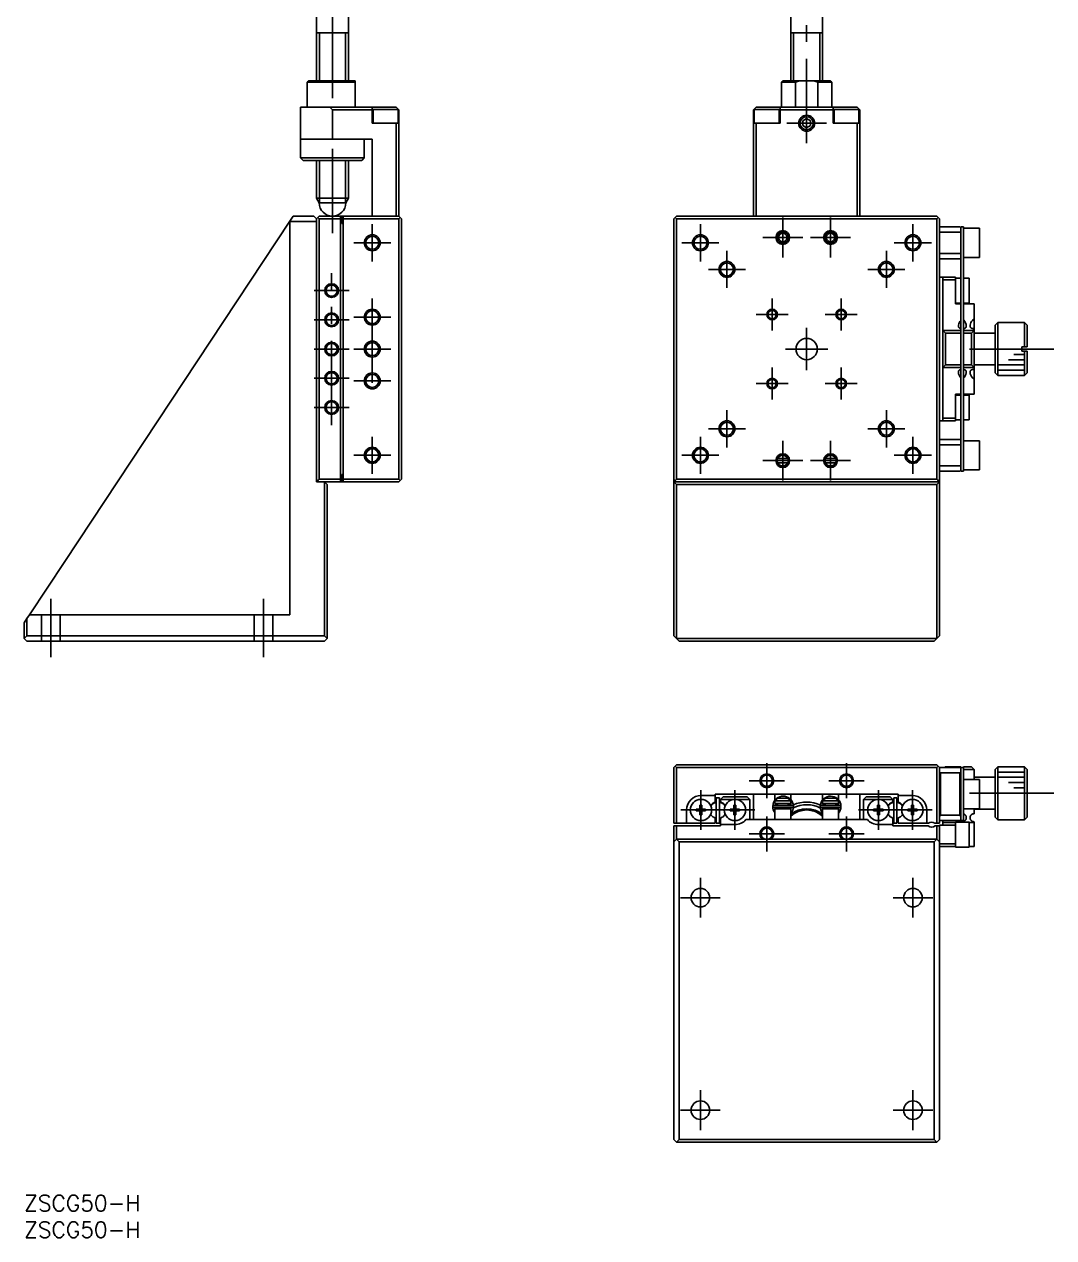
# Model space of a CAD drawing. Extents: x 0 to 429, y -8 to 337.
# Drawn here: x 0 to 193.8, y -8 to 220.4 of the extents above; entities that cross this region are included whole.
import ezdxf

# ---------------------------------------------------------------- set-up
doc = ezdxf.new("R2010")
doc.units = 0
doc.header["$LTSCALE"] = 0.5
doc.linetypes.add('CENTER', pattern=[50.8, 31.75, -6.35, 6.35, -6.35])
doc.linetypes.add('DASHED', pattern=[19.05, 12.7, -6.35])
for name, color, linetype in [('MSM_CENTER', 1, 'CENTER'), ('MSM_CONTINUOUS', 7, 'CONTINUOUS'), ('MSM_DASHED', 4, 'DASHED'), ('MSM_NARROW', 5, 'CONTINUOUS'), ('MSM_PART_NUMBER', 7, 'CONTINUOUS')]:
    doc.layers.add(name, color=color, linetype=linetype)
doc.styles.get("Standard").update_dxf_attribs({"font": 'txt.shx', "height": 3, "bigfont": 'bigfont.shx'})

# ---------------------------------------------------------------- blocks, each defined once
blk = doc.blocks.new('*U2')
at = {"layer": 'MSM_PART_NUMBER'}
blk.add_text('ZSCG50-H', height=3, dxfattribs=at).set_placement((0, -3))
blk = doc.blocks.new('*U3')
at = {"layer": 'MSM_PART_NUMBER'}
blk.add_text('ZSCG50-H', height=3, dxfattribs=at).set_placement((0, -8))

msp = doc.modelspace()

# ---------------------------------------------------------------- linework, layer by layer
at = {"layer": 'MSM_CENTER'}
for p, q in [((58, 247.75), (58, 179.25)), ((147.25, 198), (147.25, 247.75)), ((143.5, 201.75), (151, 201.75)), ((65.5, 182.75), (65.5, 175.75)), ((127.25, 182.75), (127.25, 175.75)), ((142.75, 176.5), (142.75, 184)), ((151.75, 176.5), (151.75, 184)), ((167.25, 182.75), (167.25, 175.75)), ((62, 179.25), (69, 179.25)), ((123.75, 179.25), (130.75, 179.25)), ((139, 180.25), (146.5, 180.25)), ((148, 180.25), (155.5, 180.25)), ((163.75, 179.25), (170.75, 179.25)), ((132.25, 177.75), (132.25, 170.75)), ((162.25, 177.75), (162.25, 170.75)), ((128.75, 174.25), (135.75, 174.25)), ((158.75, 174.25), (165.75, 174.25)), ((57.85, 144.95), (57.85, 173.55)), ((54.55, 170.25), (61.15, 170.25)), ((65.5, 168.75), (65.5, 149.75)), ((140.75, 162.75), (140.75, 168.75)), ((153.75, 162.75), (153.75, 168.75)), ((54.55, 164.75), (61.15, 164.75)), ((62, 165.25), (69, 165.25)), ((137.75, 165.75), (143.75, 165.75)), ((150.75, 165.75), (156.75, 165.75)), ((147.25, 155.25), (147.25, 163.25)), ((54.55, 159.25), (61.15, 159.25)), ((62, 159.25), (69, 159.25)), ((143.25, 159.25), (151.25, 159.25)), ((193.75, 159.25), (176.75, 159.25)), ((140.75, 149.75), (140.75, 155.75)), ((153.75, 149.75), (153.75, 155.75)), ((54.55, 153.75), (61.15, 153.75)), ((62, 153.25), (69, 153.25)), ((137.75, 152.75), (143.75, 152.75)), ((150.75, 152.75), (156.75, 152.75)), ((54.55, 148.25), (61.15, 148.25)), ((132.25, 147.75), (132.25, 140.75)), ((162.25, 147.75), (162.25, 140.75)), ((128.75, 144.25), (135.75, 144.25)), ((158.75, 144.25), (165.75, 144.25)), ((65.5, 142.75), (65.5, 135.75)), ((127.25, 142.75), (127.25, 135.75)), ((142.75, 134.5), (142.75, 142)), ((151.75, 134.5), (151.75, 142)), ((167.25, 142.75), (167.25, 135.75)), ((62, 139.25), (69, 139.25)), ((123.75, 139.25), (130.75, 139.25)), ((139, 138.25), (146.5, 138.25)), ((148, 138.25), (155.5, 138.25)), ((163.75, 139.25), (170.75, 139.25)), ((5, 112.25), (5, 101.25)), ((45, 112.25), (45, 101.25)), ((139.75, 74.7), (139.75, 81.3)), ((154.75, 74.7), (154.75, 81.3)), ((136.45, 78), (143.05, 78)), ((151.45, 78), (158.05, 78)), ((127.35, 68.75), (127.35, 76.25)), ((133.75, 68.75), (133.75, 76.25)), ((160.75, 68.75), (160.75, 76.25)), ((167.15, 68.75), (167.15, 76.25)), ((193.75, 75.65), (177.75, 75.65)), ((123.6, 72.5), (137.5, 72.5)), ((139.75, 64.7), (139.75, 71.3)), ((154.75, 64.7), (154.75, 71.3)), ((157, 72.5), (170.9, 72.5)), ((136.45, 68), (143.05, 68)), ((151.45, 68), (158.05, 68)), ((127.25, 52.25), (127.25, 59.75)), ((167.25, 52.25), (167.25, 59.75)), ((123.5, 56), (131, 56)), ((163.5, 56), (171, 56)), ((127.25, 12.25), (127.25, 19.75)), ((167.25, 12.25), (167.25, 19.75)), ((123.5, 16), (131, 16)), ((163.5, 16), (171, 16))]:
    msp.add_line(p, q, dxfattribs=at)
at = {"layer": 'MSM_CONTINUOUS'}
for p, q in [((55, 225.25), (55, 209.75)), ((61, 209.75), (61, 225.25)), ((144.25, 225.25), (144.25, 209.75)), ((150.25, 209.75), (150.25, 225.25)), ((61, 218.75), (55, 218.75)), ((150.25, 218.75), (144.25, 218.75)), ((53.55, 209.75), (53.25, 209.45)), ((62.25, 209.45), (53.25, 209.45)), ((53.25, 209.45), (53.25, 204.75)), ((53.55, 209.75), (62.25, 209.75)), ((62.25, 209.75), (62.25, 204.75)), ((142.8, 209.75), (142.5, 209.45)), ((145.13, 209.45), (142.5, 209.45)), ((142.5, 209.45), (142.5, 204.75)), ((142.8, 209.75), (151.7, 209.75)), ((145.93, 209.75), (145.13, 209.45)), ((145.13, 209.45), (145.13, 204.75)), ((149.37, 209.45), (148.57, 209.75)), ((152, 209.45), (149.37, 209.45)), ((149.37, 204.75), (149.37, 209.45)), ((152, 209.45), (151.7, 209.75)), ((152, 204.75), (152, 209.45)), ((52, 204.75), (70, 204.75)), ((52, 204.75), (52, 195.25)), ((58, 204.25), (57.5, 204.75)), ((58, 204.25), (58, 198.75)), ((65.5, 204.25), (58, 204.25)), ((65.5, 204.75), (65.5, 201.75)), ((70.35, 204.35), (65.65, 204.35)), ((65.65, 204.35), (65.65, 201.75)), ((70.5, 204.25), (70, 204.75)), ((70.35, 201.75), (70.35, 204.35)), ((70.5, 204.25), (70.5, 184.25)), ((137.75, 204.75), (137.25, 204.25)), ((137.25, 184.25), (137.25, 204.25)), ((142.1, 204.35), (137.4, 204.35)), ((137.4, 204.35), (137.4, 201.75)), ((137.75, 204.75), (156.75, 204.75)), ((142.1, 201.75), (142.1, 204.35)), ((142.25, 204.75), (142.25, 201.75)), ((152.25, 204.25), (142.25, 204.25)), ((152.25, 204.75), (152.25, 201.75)), ((157.1, 204.35), (152.4, 204.35)), ((152.4, 204.35), (152.4, 201.75)), ((157.25, 204.25), (156.75, 204.75)), ((157.1, 201.75), (157.1, 204.35)), ((157.25, 204.25), (157.25, 184.25)), ((70.5, 201.75), (65.5, 201.75)), ((70, 184.25), (70, 201.75)), ((137.25, 201.75), (142.25, 201.75)), ((137.75, 201.75), (137.75, 184.25)), ((146.5, 202.18), (147.25, 202.62)), ((146.5, 201.32), (146.5, 202.18)), ((147.25, 200.89), (146.5, 201.32)), ((147.25, 202.62), (148, 202.18)), ((148, 201.32), (147.25, 200.89)), ((148, 202.18), (148, 201.32)), ((152.25, 201.75), (157.25, 201.75)), ((156.75, 184.25), (156.75, 201.75)), ((65.5, 198.75), (52, 198.75)), ((64, 195.25), (64, 198.75)), ((65.5, 198.75), (65.5, 184.25)), ((52, 195.25), (64, 195.25)), ((52, 195.25), (52.5, 194.75)), ((63.5, 194.75), (52.5, 194.75)), ((55, 194.75), (55, 187.62)), ((61, 187.62), (61, 194.75)), ((63.5, 194.75), (64, 195.25)), ((55, 187.62), (61, 187.62)), ((55, 187.62), (55.5, 186.75)), ((60.5, 186.75), (61, 187.62)), ((60.5, 186.75), (55.5, 186.75)), ((7.61, 119.25), (50, 183.29)), ((50, 183.29), (50.63, 184.25)), ((50, 109.25), (50, 183.29)), ((55, 183.25), (50, 183.25)), ((50.63, 184.25), (54.5, 184.25)), ((55, 183.75), (54.5, 184.25)), ((55, 183.75), (55.5, 184.25)), ((55, 134.25), (55, 183.75)), ((55.5, 183.75), (55.25, 184)), ((55.5, 184.25), (70.5, 184.25)), ((59.5, 183.75), (55.5, 183.75)), ((55.5, 183.75), (55.5, 134.75)), ((59.5, 184.25), (59.5, 134.25)), ((59.75, 184.25), (59.75, 182.85)), ((60, 182.85), (59.75, 182.85)), ((60, 134.25), (60, 184.25)), ((70.5, 183.75), (60, 183.75)), ((70.5, 184.25), (71, 183.75)), ((70.75, 184), (70.5, 183.75)), ((70.5, 134.75), (70.5, 183.75)), ((71, 183.75), (71, 134.75)), ((122.75, 184.25), (122.25, 183.75)), ((122.25, 105.25), (122.25, 183.75)), ((122.75, 183.75), (122.5, 184)), ((122.75, 184.25), (171.75, 184.25)), ((122.75, 183.75), (122.75, 134.75)), ((171.75, 183.75), (122.75, 183.75)), ((172.25, 183.75), (171.75, 184.25)), ((171.75, 183.75), (172, 184)), ((171.75, 134.75), (171.75, 183.75)), ((172.25, 183.75), (172.25, 105.25)), ((172.45, 182.25), (172.25, 182.05)), ((176.25, 181.25), (172.25, 181.25)), ((172.45, 182.25), (176.05, 182.25)), ((176.25, 182.05), (176.05, 182.25)), ((176.25, 182.25), (176.75, 182.25)), ((176.25, 136.25), (176.25, 182.25)), ((176.75, 182.25), (176.75, 136.25)), ((179.75, 182), (176.75, 182)), ((179.75, 176.5), (179.75, 182)), ((172.25, 177.25), (176.25, 177.25)), ((172.25, 176.45), (172.45, 176.25)), ((176.05, 176.25), (172.45, 176.25)), ((176.05, 176.25), (176.25, 176.45)), ((176.75, 176.5), (179.75, 176.5)), ((172.25, 172.75), (175.25, 172.75)), ((172.85, 145.75), (172.85, 172.75)), ((175.25, 172.25), (172.85, 172.25)), ((175.25, 167.75), (175.25, 172.75)), ((176.25, 172.6), (175.25, 172.6)), ((177.85, 172.6), (176.75, 172.6)), ((177.85, 167.9), (177.85, 172.6)), ((175.25, 167.9), (176.25, 167.9)), ((176.25, 167.75), (175.25, 167.75)), ((176.75, 167.9), (177.85, 167.9)), ((178.75, 167.75), (176.75, 167.75)), ((178.75, 167.75), (178.75, 150.75)), ((176.75, 164.74), (176.83, 164.66)), ((178.45, 164.64), (178.55, 164.73)), ((178.55, 164.73), (178.64, 164.79)), ((178.64, 164.79), (178.75, 164.81)), ((172.85, 162.75), (173.35, 162.25)), ((172.85, 162.75), (176.25, 162.75)), ((176.25, 162.25), (173.35, 162.25)), ((173.35, 162.25), (173.35, 156.25)), ((175.8, 163.61), (175.81, 163.73)), ((175.8, 163.6), (175.8, 163.61)), ((175.8, 163.56), (175.8, 163.6)), ((175.81, 163.52), (175.8, 163.56)), ((175.81, 163.48), (175.81, 163.52)), ((175.82, 163.44), (175.81, 163.48)), ((175.83, 163.41), (175.82, 163.44)), ((175.84, 163.39), (175.83, 163.41)), ((175.86, 163.36), (175.84, 163.39)), ((175.87, 163.34), (175.86, 163.36)), ((175.89, 163.31), (175.87, 163.34)), ((175.91, 163.29), (175.89, 163.31)), ((175.93, 163.27), (175.91, 163.29)), ((175.95, 163.25), (175.93, 163.27)), ((175.97, 163.23), (175.95, 163.25)), ((176, 163.21), (175.97, 163.23)), ((176.02, 163.19), (176, 163.21)), ((176.05, 163.18), (176.02, 163.19)), ((176.08, 163.16), (176.05, 163.18)), ((176.1, 163.15), (176.08, 163.16)), ((176.13, 163.14), (176.1, 163.15)), ((176.16, 163.13), (176.13, 163.14)), ((176.19, 163.12), (176.16, 163.13)), ((176.22, 163.11), (176.19, 163.12)), ((176.25, 163.1), (176.22, 163.11)), ((176.77, 163.09), (176.75, 163.09)), ((176.75, 162.75), (178.75, 162.75)), ((178.25, 162.25), (176.75, 162.25)), ((176.8, 163.09), (176.77, 163.09)), ((176.82, 163.1), (176.8, 163.09)), ((176.85, 163.11), (176.82, 163.1)), ((176.88, 163.11), (176.85, 163.11)), ((176.91, 163.12), (176.88, 163.11)), ((176.94, 163.13), (176.91, 163.12)), ((176.97, 163.14), (176.94, 163.13)), ((176.99, 163.15), (176.97, 163.14)), ((177.02, 163.16), (176.99, 163.15)), ((177.04, 163.17), (177.02, 163.16)), ((177.07, 163.19), (177.04, 163.17)), ((177.09, 163.2), (177.07, 163.19)), ((177.12, 163.22), (177.09, 163.2)), ((177.14, 163.24), (177.12, 163.22)), ((177.16, 163.25), (177.14, 163.24)), ((177.18, 163.27), (177.16, 163.25)), ((177.2, 163.29), (177.18, 163.27)), ((177.22, 163.32), (177.2, 163.29)), ((177.23, 163.34), (177.22, 163.32)), ((177.25, 163.37), (177.23, 163.34)), ((177.26, 163.4), (177.25, 163.37)), ((177.27, 163.42), (177.26, 163.4)), ((177.28, 163.45), (177.27, 163.42)), ((177.29, 163.48), (177.28, 163.45)), ((177.3, 163.57), (177.29, 163.53)), ((177.29, 163.53), (177.29, 163.48)), ((177.3, 163.61), (177.3, 163.57)), ((178, 163.61), (178.01, 163.76)), ((178, 163.6), (178, 163.61)), ((178, 163.56), (178, 163.6)), ((178, 163.53), (178, 163.56)), ((178.01, 163.49), (178, 163.53)), ((178.02, 163.46), (178.01, 163.49)), ((178.03, 163.43), (178.02, 163.46)), ((178.04, 163.39), (178.03, 163.43)), ((178.06, 163.36), (178.04, 163.39)), ((178.07, 163.34), (178.06, 163.36)), ((178.09, 163.32), (178.07, 163.34)), ((178.1, 163.29), (178.09, 163.32)), ((178.12, 163.27), (178.1, 163.29)), ((178.14, 163.25), (178.12, 163.27)), ((178.17, 163.23), (178.14, 163.25)), ((178.19, 163.22), (178.17, 163.23)), ((178.21, 163.2), (178.19, 163.22)), ((178.24, 163.18), (178.21, 163.2)), ((178.27, 163.17), (178.24, 163.18)), ((178.25, 162.25), (178.75, 162.75)), ((178.25, 156.25), (178.25, 162.25)), ((178.29, 163.16), (178.27, 163.17)), ((178.32, 163.14), (178.29, 163.16)), ((178.35, 163.13), (178.32, 163.14)), ((178.38, 163.12), (178.35, 163.13)), ((178.41, 163.12), (178.38, 163.12)), ((178.43, 163.11), (178.41, 163.12)), ((178.46, 163.1), (178.43, 163.11)), ((178.49, 163.1), (178.46, 163.1)), ((178.52, 163.09), (178.49, 163.1)), ((178.56, 163.09), (178.52, 163.09)), ((178.59, 163.08), (178.56, 163.09)), ((178.62, 163.08), (178.59, 163.08)), ((178.65, 163.08), (178.62, 163.08)), ((178.68, 163.07), (178.65, 163.08)), ((178.72, 163.07), (178.68, 163.07)), ((178.75, 163.07), (178.72, 163.07)), ((182.75, 162.25), (178.75, 162.25)), ((183.25, 164.25), (182.75, 163.75)), ((182.75, 154.75), (182.75, 163.75)), ((183.25, 164.25), (183.25, 154.25)), ((188.25, 164.25), (183.25, 164.25)), ((188.25, 159.65), (188.25, 164.25)), ((188.75, 163.75), (188.25, 164.25)), ((188.75, 163.75), (188.75, 159.65)), ((187.75, 159.65), (187.75, 158.85)), ((188.75, 159.65), (187.75, 159.65)), ((187.75, 158.85), (188.75, 158.85)), ((188.25, 154.25), (188.25, 158.85)), ((188.75, 158.85), (188.75, 154.75)), ((173.35, 156.25), (172.85, 155.75)), ((176.25, 155.75), (172.85, 155.75)), ((173.35, 156.25), (176.25, 156.25)), ((176, 155.29), (176.02, 155.31)), ((176.02, 155.31), (176.05, 155.32)), ((176.05, 155.32), (176.07, 155.34)), ((176.07, 155.34), (176.1, 155.35)), ((176.1, 155.35), (176.13, 155.36)), ((176.13, 155.36), (176.16, 155.37)), ((176.16, 155.37), (176.19, 155.38)), ((176.19, 155.38), (176.22, 155.39)), ((176.22, 155.39), (176.25, 155.4)), ((176.75, 156.25), (178.25, 156.25)), ((178.75, 155.75), (176.75, 155.75)), ((176.75, 155.42), (176.78, 155.41)), ((176.78, 155.41), (176.81, 155.41)), ((176.81, 155.41), (176.85, 155.4)), ((176.85, 155.4), (176.88, 155.39)), ((176.88, 155.39), (176.91, 155.38)), ((176.91, 155.38), (176.93, 155.37)), ((176.93, 155.37), (176.96, 155.36)), ((176.96, 155.36), (176.99, 155.35)), ((176.99, 155.35), (177.01, 155.34)), ((177.01, 155.34), (177.04, 155.33)), ((177.04, 155.33), (177.06, 155.32)), ((177.06, 155.32), (177.09, 155.3)), ((177.09, 155.3), (177.11, 155.29)), ((178.19, 155.29), (178.22, 155.31)), ((178.22, 155.31), (178.24, 155.32)), ((178.24, 155.32), (178.27, 155.33)), ((178.75, 155.75), (178.25, 156.25)), ((178.27, 155.33), (178.29, 155.35)), ((178.29, 155.35), (178.32, 155.36)), ((178.32, 155.36), (178.35, 155.37)), ((178.35, 155.37), (178.38, 155.38)), ((178.38, 155.38), (178.41, 155.39)), ((178.41, 155.39), (178.44, 155.39)), ((178.44, 155.39), (178.46, 155.4)), ((178.46, 155.4), (178.49, 155.41)), ((178.49, 155.41), (178.52, 155.41)), ((178.52, 155.41), (178.55, 155.42)), ((178.55, 155.42), (178.58, 155.42)), ((178.58, 155.42), (178.61, 155.42)), ((178.61, 155.42), (178.65, 155.43)), ((178.65, 155.43), (178.68, 155.43)), ((178.68, 155.43), (178.72, 155.43)), ((178.72, 155.43), (178.75, 155.43)), ((178.75, 156.25), (182.75, 156.25)), ((175.8, 154.97), (175.81, 155)), ((175.8, 154.93), (175.8, 154.97)), ((175.8, 154.9), (175.8, 154.93)), ((175.8, 154.89), (175.8, 154.9)), ((175.81, 155), (175.82, 155.03)), ((175.82, 155.03), (175.83, 155.07)), ((175.83, 155.07), (175.84, 155.1)), ((175.84, 155.1), (175.85, 155.13)), ((175.85, 155.13), (175.86, 155.15)), ((175.86, 155.15), (175.88, 155.18)), ((175.88, 155.18), (175.89, 155.2)), ((175.89, 155.2), (175.91, 155.22)), ((175.91, 155.22), (175.93, 155.24)), ((175.93, 155.24), (175.95, 155.26)), ((175.95, 155.26), (175.98, 155.28)), ((175.98, 155.28), (176, 155.29)), ((177.11, 155.29), (177.13, 155.28)), ((177.13, 155.28), (177.15, 155.26)), ((177.15, 155.26), (177.17, 155.24)), ((177.17, 155.24), (177.19, 155.21)), ((177.19, 155.21), (177.21, 155.19)), ((177.21, 155.19), (177.23, 155.17)), ((177.23, 155.17), (177.24, 155.15)), ((177.24, 155.15), (177.26, 155.12)), ((177.26, 155.12), (177.27, 155.08)), ((177.27, 155.08), (177.28, 155.05)), ((177.28, 155.05), (177.29, 155.02)), ((177.29, 155.02), (177.29, 154.98)), ((177.29, 154.98), (177.3, 154.95)), ((177.3, 154.89), (177.29, 154.76)), ((177.3, 154.95), (177.3, 154.91)), ((177.3, 154.91), (177.3, 154.89)), ((178, 154.97), (178.01, 155.01)), ((178, 154.93), (178, 154.97)), ((178, 154.89), (178, 154.93)), ((178.01, 155.01), (178.02, 155.05)), ((178.02, 155.05), (178.03, 155.09)), ((178.03, 155.09), (178.05, 155.12)), ((178.05, 155.12), (178.06, 155.15)), ((178.06, 155.15), (178.07, 155.17)), ((178.07, 155.17), (178.09, 155.19)), ((178.09, 155.19), (178.11, 155.21)), ((178.11, 155.21), (178.13, 155.23)), ((178.13, 155.23), (178.15, 155.25)), ((178.15, 155.25), (178.17, 155.27)), ((178.17, 155.27), (178.19, 155.29)), ((178.55, 153.77), (178.46, 153.85)), ((178.64, 153.71), (178.55, 153.77)), ((178.75, 153.69), (178.64, 153.71)), ((182.75, 154.75), (183.25, 154.25)), ((183.25, 154.25), (188.25, 154.25)), ((188.25, 154.25), (188.75, 154.75)), ((175.25, 145.75), (175.25, 150.75)), ((175.25, 150.75), (176.25, 150.75)), ((176.75, 150.75), (178.75, 150.75)), ((176.25, 150.6), (175.25, 150.6)), ((177.85, 150.6), (176.75, 150.6)), ((177.85, 145.9), (177.85, 150.6)), ((172.85, 146.25), (175.25, 146.25)), ((175.25, 145.75), (172.25, 145.75)), ((175.25, 145.9), (176.25, 145.9)), ((176.75, 145.9), (177.85, 145.9)), ((172.45, 142.25), (172.25, 142.05)), ((172.45, 142.25), (176.05, 142.25)), ((176.25, 142.05), (176.05, 142.25)), ((179.75, 142), (176.75, 142)), ((179.75, 136.5), (179.75, 142)), ((176.25, 141.25), (172.25, 141.25)), ((141.83, 138.65), (141.77, 138.65)), ((141.77, 137.85), (141.83, 137.85)), ((143.73, 137.85), (141.77, 137.85)), ((141.83, 138.65), (143.67, 138.65)), ((143.67, 137.85), (141.83, 137.85)), ((143.73, 138.65), (143.67, 138.65)), ((143.67, 137.85), (143.73, 137.85)), ((150.83, 138.65), (150.77, 138.65)), ((150.77, 137.85), (150.83, 137.85)), ((152.73, 137.85), (150.77, 137.85)), ((150.83, 138.65), (152.67, 138.65)), ((152.67, 137.85), (150.83, 137.85)), ((152.73, 138.65), (152.67, 138.65)), ((152.67, 137.85), (152.73, 137.85)), ((172.25, 137.25), (176.25, 137.25)), ((55.5, 134.25), (55, 134.75)), ((55.25, 134.5), (55.5, 134.75)), ((55.5, 134.75), (59.5, 134.75)), ((60, 135.65), (59.75, 135.65)), ((59.75, 134.25), (59.75, 135.65)), ((60, 134.75), (70.5, 134.75)), ((70.5, 134.75), (70.75, 134.5)), ((71, 134.75), (70.5, 134.25)), ((122.25, 134.75), (122.75, 134.25)), ((122.5, 134.5), (122.75, 134.75)), ((122.75, 134.75), (171.75, 134.75)), ((172, 134.5), (171.75, 134.75)), ((171.75, 134.25), (172.25, 134.75)), ((172.25, 136.45), (172.45, 136.25)), ((176.05, 136.25), (172.45, 136.25)), ((176.05, 136.25), (176.25, 136.45)), ((176.75, 136.25), (176.25, 136.25)), ((176.75, 136.5), (179.75, 136.5)), ((70.5, 134.25), (55, 134.25)), ((56.5, 105.25), (56.5, 134.25)), ((56.5, 134.25), (57, 133.75)), ((57, 133.75), (57, 104.75)), ((122.25, 134.25), (122.75, 133.75)), ((122.25, 134.25), (172.25, 134.25)), ((171.75, 133.75), (122.75, 133.75)), ((122.75, 133.75), (122.75, 104.75)), ((171.75, 133.75), (172.25, 134.25)), ((171.75, 104.75), (171.75, 133.75)), ((7.61, 119.25), (0.99, 109.25)), ((0, 107.75), (0.5, 108.51)), ((0, 104.75), (0, 107.75)), ((0.99, 109.25), (0.5, 108.51)), ((0.5, 108.51), (0.5, 105.25)), ((0.99, 109.25), (50, 109.25)), ((0.5, 105.25), (0, 104.75)), ((0.5, 105.25), (56.5, 105.25)), ((57, 104.75), (56.5, 105.25)), ((123.25, 104.25), (122.25, 105.25)), ((172.25, 105.25), (171.25, 104.25)), ((0, 104.75), (0.5, 104.25)), ((56.5, 104.25), (0.5, 104.25)), ((56.5, 104.25), (57, 104.75)), ((122.75, 104.75), (171.75, 104.75)), ((171.25, 104.25), (123.25, 104.25)), ((122.25, 80.5), (122.75, 81)), ((122.25, 70), (122.25, 80.5)), ((122.5, 80.75), (122.75, 80.5)), ((122.75, 81), (171.75, 81)), ((122.75, 80.5), (122.75, 70)), ((171.75, 80.5), (122.75, 80.5)), ((172.25, 80.5), (171.75, 81)), ((171.75, 80.5), (172, 80.75)), ((171.75, 70), (171.75, 80.5)), ((172.25, 80.5), (176.75, 80.5)), ((172.25, 80.5), (172.25, 70)), ((173.35, 80.65), (173.2, 80.5)), ((173.35, 80.65), (176.25, 80.65)), ((176.25, 80.65), (176.25, 70.5)), ((176.75, 80.65), (176.75, 70.5)), ((176.75, 80.65), (178.25, 80.65)), ((178.75, 80.15), (176.75, 80.15)), ((178.75, 80.15), (178.25, 80.65)), ((178.75, 80.15), (178.75, 78.25)), ((183.25, 80.65), (182.75, 80.15)), ((182.75, 71.15), (182.75, 80.15)), ((183.25, 80.65), (183.25, 70.65)), ((187.75, 80.65), (183.25, 80.65)), ((187.75, 80.65), (187.75, 80.64)), ((187.75, 80.64), (188.25, 80.64)), ((188.25, 70.67), (188.25, 80.64)), ((188.25, 80.64), (188.75, 80.13)), ((188.75, 80.13), (188.75, 71.17)), ((172.25, 79.7), (172.45, 79.5)), ((172.45, 79.5), (172.45, 71.5)), ((176.05, 79.5), (172.45, 79.5)), ((176.05, 79.5), (176.25, 79.7)), ((176.05, 71.5), (176.05, 79.5)), ((179.75, 78.25), (176.75, 78.25)), ((182.75, 78.65), (178.75, 78.65)), ((179.75, 72.75), (179.75, 78.25)), ((130.05, 75.5), (164.45, 75.5)), ((130.05, 74.05), (130.05, 75.5)), ((137.25, 70.7), (137.25, 75.5)), ((141.25, 75.5), (141.25, 74.32)), ((144.25, 74.48), (144.25, 75.5)), ((150.25, 75.5), (150.25, 74.39)), ((153.25, 74.41), (153.25, 75.5)), ((157.25, 70.7), (157.25, 75.5)), ((164.45, 74.05), (164.45, 75.5)), ((127.17, 73.39), (127.53, 73.39)), ((127.17, 72.68), (127.17, 73.39)), ((130.05, 75.25), (127.4, 75.25)), ((127.53, 73.39), (127.53, 72.68)), ((129.76, 73.88), (130.05, 74.05)), ((130.25, 70), (130.25, 74.8)), ((130.85, 74.8), (130.25, 74.8)), ((130.85, 70), (130.85, 74.8)), ((131.05, 74.5), (131.55, 75)), ((131.05, 74.5), (131.05, 74.05)), ((136.55, 74.5), (131.05, 74.5)), ((131.05, 74.05), (131.34, 73.88)), ((131.55, 75), (136.05, 75)), ((133.57, 73.39), (133.93, 73.39)), ((133.57, 72.68), (133.57, 73.39)), ((133.93, 73.39), (133.93, 72.68)), ((136.05, 75), (136.55, 74.5)), ((136.55, 70.7), (136.55, 74.5)), ((141, 73.88), (140.87, 73.19)), ((140.98, 73.77), (140.97, 73.73)), ((140.97, 73.73), (140.97, 73.7)), ((140.97, 73.7), (140.97, 73.66)), ((140.97, 73.66), (140.97, 73.63)), ((140.97, 73.63), (140.97, 73.6)), ((140.97, 73.6), (140.97, 73.56)), ((140.97, 73.56), (140.98, 73.53)), ((140.99, 73.84), (140.98, 73.8)), ((140.98, 73.8), (140.98, 73.77)), ((140.98, 73.53), (140.99, 73.49)), ((141, 73.87), (140.99, 73.84)), ((140.99, 73.49), (141, 73.46)), ((141.01, 73.9), (141, 73.87)), ((141, 73.46), (141.01, 73.43)), ((141.02, 73.93), (141.01, 73.9)), ((141.01, 73.43), (141.02, 73.4)), ((141.03, 73.93), (141.02, 73.93)), ((141.02, 73.4), (141.03, 73.36)), ((141.03, 73.94), (141.25, 73.87)), ((141.03, 73.93), (141.03, 73.93)), ((141.04, 73.93), (141.03, 73.93)), ((141.03, 73.93), (141.03, 73.93)), ((141.03, 73.36), (141.04, 73.36)), ((141.05, 73.93), (141.04, 73.93)), ((141.04, 73.93), (141.04, 73.93)), ((141.06, 73.93), (141.05, 73.93)), ((141.07, 73.93), (141.06, 73.93)), ((141.08, 73.93), (141.07, 73.93)), ((144.57, 73.36), (141.07, 73.36)), ((141.09, 73.92), (141.08, 73.93)), ((141.1, 73.92), (141.09, 73.92)), ((141.11, 73.92), (141.1, 73.92)), ((141.13, 73.91), (141.11, 73.92)), ((141.14, 73.91), (141.13, 73.91)), ((141.15, 73.9), (141.14, 73.91)), ((141.17, 73.9), (141.15, 73.9)), ((141.18, 73.89), (141.17, 73.9)), ((141.19, 73.89), (141.18, 73.89)), ((141.21, 73.88), (141.19, 73.89)), ((141.22, 73.87), (141.21, 73.88)), ((141.24, 73.87), (141.22, 73.87)), ((141.25, 73.86), (141.24, 73.87)), ((141.25, 74.32), (141.25, 74.32)), ((141.25, 74.32), (141.25, 74.32)), ((144.25, 74.2), (141.25, 74.2)), ((141.25, 74.2), (141.25, 73.7)), ((141.25, 73.7), (144.25, 73.7)), ((141.3, 74.2), (141.83, 74.7)), ((141.37, 73.69), (141.37, 73.7)), ((141.37, 73.68), (141.37, 73.69)), ((141.37, 73.66), (141.37, 73.68)), ((141.37, 73.65), (141.37, 73.66)), ((141.37, 73.63), (141.37, 73.65)), ((141.37, 73.62), (141.37, 73.63)), ((141.37, 73.61), (141.37, 73.62)), ((141.38, 73.59), (141.37, 73.61)), ((141.38, 73.58), (141.38, 73.59)), ((141.38, 73.56), (141.38, 73.58)), ((141.39, 73.55), (141.38, 73.56)), ((141.4, 73.54), (141.39, 73.55)), ((141.4, 73.52), (141.4, 73.54)), ((141.41, 73.51), (141.4, 73.52)), ((141.42, 73.5), (141.41, 73.51)), ((141.41, 73.5), (141.75, 73.5)), ((141.43, 73.48), (141.42, 73.5)), ((141.44, 73.47), (141.43, 73.48)), ((141.44, 73.46), (141.44, 73.47)), ((141.46, 73.45), (141.44, 73.46)), ((141.47, 73.44), (141.46, 73.45)), ((141.48, 73.43), (141.47, 73.44)), ((141.49, 73.42), (141.48, 73.43)), ((141.5, 73.41), (141.49, 73.42)), ((141.51, 73.41), (141.5, 73.41)), ((141.53, 73.4), (141.51, 73.41)), ((141.54, 73.39), (141.53, 73.4)), ((141.55, 73.39), (141.54, 73.39)), ((141.57, 73.38), (141.55, 73.39)), ((141.58, 73.38), (141.57, 73.38)), ((141.6, 73.37), (141.58, 73.38)), ((141.61, 73.37), (141.6, 73.37)), ((141.62, 73.37), (141.61, 73.37)), ((141.64, 73.37), (141.62, 73.37)), ((141.65, 73.36), (141.64, 73.37)), ((141.67, 73.36), (141.65, 73.36)), ((141.75, 73.7), (141.75, 73.36)), ((143.67, 74.7), (141.83, 74.7)), ((143.67, 74.7), (144.2, 74.2)), ((143.75, 73.36), (143.75, 73.7)), ((143.75, 73.5), (144.22, 73.5)), ((143.97, 73.36), (143.96, 73.36)), ((143.99, 73.37), (143.97, 73.36)), ((144, 73.37), (143.99, 73.37)), ((144.02, 73.37), (144, 73.37)), ((144.03, 73.37), (144.02, 73.37)), ((144.04, 73.37), (144.03, 73.37)), ((144.06, 73.38), (144.04, 73.37)), ((144.07, 73.38), (144.06, 73.38)), ((144.09, 73.39), (144.07, 73.38)), ((144.1, 73.4), (144.09, 73.39)), ((144.11, 73.4), (144.1, 73.4)), ((144.13, 73.41), (144.11, 73.4)), ((144.14, 73.42), (144.13, 73.41)), ((144.15, 73.43), (144.14, 73.42)), ((144.16, 73.44), (144.15, 73.43)), ((144.17, 73.45), (144.16, 73.44)), ((144.18, 73.46), (144.17, 73.45)), ((144.19, 73.47), (144.18, 73.46)), ((144.2, 73.48), (144.19, 73.47)), ((144.21, 73.49), (144.2, 73.48)), ((144.22, 73.5), (144.21, 73.49)), ((144.23, 73.52), (144.22, 73.5)), ((144.24, 73.54), (144.23, 73.53)), ((144.23, 73.53), (144.23, 73.52)), ((144.25, 73.56), (144.24, 73.54)), ((144.25, 73.57), (144.25, 74.2)), ((144.25, 73.75), (144.27, 73.71)), ((144.25, 73.75), (144.26, 73.7)), ((144.26, 73.6), (144.25, 73.58)), ((144.25, 73.58), (144.25, 73.57)), ((144.25, 73.57), (144.25, 73.56)), ((144.26, 73.7), (144.26, 73.69)), ((144.26, 73.69), (144.26, 73.67)), ((144.26, 73.67), (144.26, 73.66)), ((144.26, 73.66), (144.26, 73.64)), ((144.26, 73.64), (144.26, 73.63)), ((144.26, 73.63), (144.26, 73.61)), ((144.26, 73.61), (144.26, 73.6)), ((144.27, 73.71), (144.35, 73.36)), ((144.61, 73.93), (144.58, 73.98)), ((144.63, 73.88), (144.61, 73.93)), ((144.76, 73.19), (144.76, 73.29)), ((149.94, 73.87), (149.81, 73.18)), ((149.92, 73.76), (149.91, 73.72)), ((149.91, 73.72), (149.91, 73.69)), ((149.91, 73.69), (149.91, 73.65)), ((149.91, 73.65), (149.91, 73.62)), ((149.91, 73.62), (149.91, 73.58)), ((149.91, 73.58), (149.92, 73.55)), ((149.93, 73.82), (149.92, 73.79)), ((149.92, 73.79), (149.92, 73.76)), ((149.92, 73.55), (149.92, 73.52)), ((149.92, 73.52), (149.93, 73.48)), ((149.94, 73.86), (149.93, 73.82)), ((149.93, 73.48), (149.94, 73.45)), ((149.95, 73.89), (149.94, 73.86)), ((149.94, 73.45), (149.95, 73.42)), ((149.97, 73.92), (149.95, 73.89)), ((149.95, 73.42), (149.96, 73.38)), ((149.96, 73.38), (149.98, 73.35)), ((149.97, 73.93), (150.2, 73.86)), ((149.97, 73.92), (149.97, 73.92)), ((149.97, 73.92), (149.97, 73.92)), ((149.98, 73.92), (149.97, 73.92)), ((149.99, 73.92), (149.98, 73.92)), ((149.98, 73.92), (149.98, 73.92)), ((149.98, 73.35), (149.98, 73.35)), ((150, 73.92), (149.99, 73.92)), ((149.99, 73.92), (149.99, 73.92)), ((150.01, 73.92), (150, 73.92)), ((150.02, 73.92), (150.01, 73.92)), ((153.51, 73.35), (150.01, 73.35)), ((150.03, 73.91), (150.02, 73.92)), ((150.05, 73.91), (150.03, 73.91)), ((150.06, 73.9), (150.05, 73.91)), ((150.07, 73.9), (150.06, 73.9)), ((150.08, 73.9), (150.07, 73.9)), ((150.1, 73.89), (150.08, 73.9)), ((150.11, 73.89), (150.1, 73.89)), ((150.13, 73.88), (150.11, 73.89)), ((150.14, 73.87), (150.13, 73.88)), ((150.15, 73.87), (150.14, 73.87)), ((150.17, 73.86), (150.15, 73.87)), ((150.18, 73.86), (150.17, 73.86)), ((150.2, 73.85), (150.18, 73.86)), ((150.2, 73.86), (150.25, 73.83)), ((150.21, 73.84), (150.2, 73.85)), ((150.22, 73.84), (150.21, 73.84)), ((150.24, 73.83), (150.22, 73.84)), ((150.25, 73.82), (150.24, 73.83)), ((153.25, 74.2), (150.25, 74.2)), ((150.25, 74.2), (150.25, 73.7)), ((150.25, 73.7), (153.25, 73.7)), ((150.3, 74.2), (150.83, 74.7)), ((150.31, 73.68), (150.31, 73.7)), ((150.31, 73.7), (150.31, 73.7)), ((150.31, 73.67), (150.31, 73.68)), ((150.31, 73.65), (150.31, 73.67)), ((150.31, 73.64), (150.31, 73.65)), ((150.31, 73.62), (150.31, 73.64)), ((150.31, 73.61), (150.31, 73.62)), ((150.31, 73.59), (150.31, 73.61)), ((150.32, 73.58), (150.31, 73.59)), ((150.32, 73.57), (150.32, 73.58)), ((150.33, 73.55), (150.32, 73.57)), ((150.33, 73.54), (150.33, 73.55)), ((150.34, 73.52), (150.33, 73.54)), ((150.34, 73.51), (150.34, 73.52)), ((150.35, 73.5), (150.34, 73.51)), ((150.35, 73.5), (150.75, 73.5)), ((150.36, 73.49), (150.35, 73.5)), ((150.37, 73.47), (150.36, 73.49)), ((150.38, 73.46), (150.37, 73.47)), ((150.39, 73.45), (150.38, 73.46)), ((150.4, 73.44), (150.39, 73.45)), ((150.41, 73.43), (150.4, 73.44)), ((150.42, 73.42), (150.41, 73.43)), ((150.43, 73.41), (150.42, 73.42)), ((150.44, 73.4), (150.43, 73.41)), ((150.46, 73.4), (150.44, 73.4)), ((150.47, 73.39), (150.46, 73.4)), ((150.48, 73.38), (150.47, 73.39)), ((150.5, 73.38), (150.48, 73.38)), ((150.51, 73.37), (150.5, 73.38)), ((150.52, 73.37), (150.51, 73.37)), ((150.54, 73.36), (150.52, 73.37)), ((150.55, 73.36), (150.54, 73.36)), ((150.57, 73.36), (150.55, 73.36)), ((150.58, 73.35), (150.57, 73.36)), ((150.6, 73.35), (150.58, 73.35)), ((150.61, 73.35), (150.6, 73.35)), ((150.75, 73.7), (150.75, 73.35)), ((152.67, 74.7), (150.83, 74.7)), ((152.67, 74.7), (153.2, 74.2)), ((152.75, 73.35), (152.75, 73.7)), ((152.75, 73.5), (153.17, 73.5)), ((152.93, 73.35), (152.91, 73.35)), ((152.91, 73.35), (152.91, 73.35)), ((152.94, 73.36), (152.93, 73.35)), ((152.96, 73.36), (152.94, 73.36)), ((152.97, 73.36), (152.96, 73.36)), ((152.99, 73.36), (152.97, 73.36)), ((153, 73.37), (152.99, 73.36)), ((153.01, 73.37), (153, 73.37)), ((153.03, 73.38), (153.01, 73.37)), ((153.04, 73.39), (153.03, 73.38)), ((153.05, 73.39), (153.04, 73.39)), ((153.07, 73.4), (153.05, 73.39)), ((153.08, 73.41), (153.07, 73.4)), ((153.09, 73.42), (153.08, 73.41)), ((153.1, 73.43), (153.09, 73.42)), ((153.11, 73.44), (153.1, 73.43)), ((153.12, 73.45), (153.11, 73.44)), ((153.13, 73.46), (153.12, 73.45)), ((153.14, 73.47), (153.13, 73.46)), ((153.15, 73.48), (153.14, 73.47)), ((153.16, 73.49), (153.15, 73.48)), ((153.17, 73.51), (153.16, 73.49)), ((153.18, 73.52), (153.17, 73.51)), ((153.19, 73.55), (153.18, 73.53)), ((153.18, 73.53), (153.18, 73.52)), ((153.2, 73.57), (153.19, 73.56)), ((153.19, 73.56), (153.19, 73.55)), ((153.2, 73.7), (153.2, 73.69)), ((153.2, 73.69), (153.21, 73.68)), ((153.21, 73.63), (153.2, 73.62)), ((153.2, 73.62), (153.2, 73.6)), ((153.2, 73.6), (153.2, 73.59)), ((153.2, 73.59), (153.2, 73.57)), ((153.21, 73.7), (153.3, 73.35)), ((153.21, 73.68), (153.21, 73.66)), ((153.21, 73.66), (153.21, 73.65)), ((153.21, 73.65), (153.21, 73.63)), ((153.25, 74.41), (153.25, 74.41)), ((153.25, 74.41), (153.25, 74.41)), ((153.25, 73.7), (153.25, 74.2)), ((153.55, 73.92), (153.53, 73.97)), ((153.57, 73.87), (153.55, 73.92)), ((153.71, 73.18), (153.7, 73.28)), ((157.95, 74.5), (158.45, 75)), ((157.95, 70.7), (157.95, 74.5)), ((163.45, 74.5), (157.95, 74.5)), ((158.45, 75), (162.95, 75)), ((160.57, 73.39), (160.93, 73.39)), ((160.57, 72.68), (160.57, 73.39)), ((160.93, 73.39), (160.93, 72.68)), ((162.95, 75), (163.45, 74.5)), ((163.45, 74.05), (163.16, 73.88)), ((163.45, 74.5), (163.45, 74.05)), ((163.65, 70), (163.65, 74.8)), ((163.65, 74.8), (164.25, 74.8)), ((164.25, 70), (164.25, 74.8)), ((164.45, 75.25), (167.1, 75.25)), ((164.74, 73.88), (164.45, 74.05)), ((166.97, 73.39), (167.33, 73.39)), ((166.97, 72.68), (166.97, 73.39)), ((167.33, 73.39), (167.33, 72.68)), ((124.65, 72.5), (124.65, 70)), ((126.46, 72.32), (126.46, 72.68)), ((126.46, 72.68), (127.17, 72.68)), ((127.17, 72.32), (126.46, 72.32)), ((127.18, 72.67), (127.17, 72.68)), ((127.18, 72.33), (127.17, 72.32)), ((127.17, 71.61), (127.17, 72.32)), ((127.53, 71.61), (127.17, 71.61)), ((127.18, 72.33), (127.18, 72.67)), ((127.18, 72.67), (127.52, 72.67)), ((127.52, 72.33), (127.18, 72.33)), ((127.52, 72.67), (127.53, 72.68)), ((127.52, 72.67), (127.52, 72.33)), ((127.52, 72.33), (127.53, 72.32)), ((128.24, 72.68), (127.53, 72.68)), ((127.53, 72.32), (127.53, 71.61)), ((128.24, 72.32), (127.53, 72.32)), ((128.24, 72.68), (128.24, 72.32)), ((130.05, 70.96), (129.76, 71.13)), ((130.05, 70), (130.05, 70.96)), ((131.34, 71.13), (131.05, 70.96)), ((131.05, 70.96), (131.05, 69.5)), ((132.86, 72.32), (132.86, 72.68)), ((132.86, 72.68), (133.57, 72.68)), ((133.57, 72.32), (132.86, 72.32)), ((133.58, 72.67), (133.57, 72.68)), ((133.58, 72.33), (133.57, 72.32)), ((133.57, 71.61), (133.57, 72.32)), ((133.93, 71.61), (133.57, 71.61)), ((133.58, 72.33), (133.58, 72.67)), ((133.58, 72.67), (133.92, 72.67)), ((133.92, 72.33), (133.58, 72.33)), ((133.92, 72.67), (133.93, 72.68)), ((133.92, 72.67), (133.92, 72.33)), ((133.92, 72.33), (133.93, 72.32)), ((134.64, 72.68), (133.93, 72.68)), ((133.93, 72.32), (133.93, 71.61)), ((134.64, 72.32), (133.93, 72.32)), ((134.64, 72.68), (134.64, 72.32)), ((141.07, 72.96), (144.57, 72.96)), ((144.25, 72.7), (141.25, 72.7)), ((141.25, 72.7), (141.25, 70.7)), ((141.34, 72.7), (141.28, 72.96)), ((141.75, 72.96), (141.75, 72.7)), ((143.75, 72.7), (143.75, 72.96)), ((144.25, 70.7), (144.25, 72.7)), ((144.29, 72.67), (144.25, 72.57)), ((144.35, 72.96), (144.29, 72.67)), ((150.01, 72.95), (153.51, 72.95)), ((150.27, 72.7), (150.22, 72.95)), ((153.25, 72.7), (150.25, 72.7)), ((150.25, 72.7), (150.25, 70.7)), ((150.75, 72.95), (150.75, 72.7)), ((152.75, 72.7), (152.75, 72.95)), ((153.3, 72.95), (153.24, 72.7)), ((153.25, 70.7), (153.25, 72.7)), ((159.86, 72.32), (159.86, 72.68)), ((159.86, 72.68), (160.57, 72.68)), ((160.57, 72.32), (159.86, 72.32)), ((160.58, 72.67), (160.57, 72.68)), ((160.58, 72.33), (160.57, 72.32)), ((160.57, 71.61), (160.57, 72.32)), ((160.93, 71.61), (160.57, 71.61)), ((160.58, 72.33), (160.58, 72.67)), ((160.58, 72.67), (160.92, 72.67)), ((160.92, 72.33), (160.58, 72.33)), ((160.92, 72.67), (160.93, 72.68)), ((160.92, 72.67), (160.92, 72.33)), ((160.92, 72.33), (160.93, 72.32)), ((161.64, 72.68), (160.93, 72.68)), ((160.93, 72.32), (160.93, 71.61)), ((161.64, 72.32), (160.93, 72.32)), ((161.64, 72.68), (161.64, 72.32)), ((163.16, 71.13), (163.45, 70.96)), ((163.45, 69.5), (163.45, 70.96)), ((164.45, 70.96), (164.74, 71.13)), ((164.45, 70), (164.45, 70.96)), ((166.26, 72.68), (166.97, 72.68)), ((166.26, 72.32), (166.26, 72.68)), ((166.97, 72.32), (166.26, 72.32)), ((166.98, 72.67), (166.97, 72.68)), ((166.98, 72.33), (166.97, 72.32)), ((166.97, 71.61), (166.97, 72.32)), ((167.33, 71.61), (166.97, 71.61)), ((166.98, 72.33), (166.98, 72.67)), ((166.98, 72.67), (167.32, 72.67)), ((167.32, 72.33), (166.98, 72.33)), ((167.32, 72.67), (167.33, 72.68)), ((167.32, 72.67), (167.32, 72.33)), ((167.32, 72.33), (167.33, 72.32)), ((167.33, 72.68), (168.04, 72.68)), ((167.33, 72.32), (167.33, 71.61)), ((168.04, 72.32), (167.33, 72.32)), ((168.04, 72.68), (168.04, 72.32)), ((169.85, 72.5), (169.85, 70)), ((172.45, 71.5), (172.25, 71.3)), ((172.45, 71.5), (176.05, 71.5)), ((176.25, 71.3), (176.05, 71.5)), ((176.75, 72.75), (179.75, 72.75)), ((176.75, 71.77), (176.77, 71.77)), ((176.77, 71.77), (176.79, 71.76)), ((176.79, 71.76), (176.81, 71.75)), ((176.81, 71.75), (176.84, 71.74)), ((176.84, 71.74), (176.86, 71.73)), ((176.86, 71.73), (176.88, 71.72)), ((176.88, 71.72), (176.9, 71.71)), ((176.9, 71.71), (176.92, 71.7)), ((176.92, 71.7), (176.94, 71.69)), ((176.94, 71.69), (176.96, 71.68)), ((176.96, 71.68), (176.98, 71.67)), ((176.98, 71.67), (177, 71.65)), ((177, 71.65), (177.02, 71.63)), ((177.02, 71.63), (177.05, 71.61)), ((177.05, 71.61), (177.08, 71.59)), ((177.08, 71.59), (177.1, 71.56)), ((177.1, 71.56), (177.11, 71.55)), ((177.11, 71.55), (177.13, 71.53)), ((177.13, 71.53), (177.15, 71.5)), ((177.15, 71.5), (177.17, 71.47)), ((177.17, 71.47), (177.19, 71.44)), ((177.19, 71.44), (177.21, 71.41)), ((177.21, 71.41), (177.23, 71.38)), ((177.23, 71.38), (177.24, 71.34)), ((177.24, 71.34), (177.25, 71.32)), ((177.25, 71.32), (177.26, 71.29)), ((177.26, 70.82), (177.25, 70.78)), ((177.26, 71.29), (177.27, 71.27)), ((177.28, 70.86), (177.26, 70.82)), ((177.27, 71.27), (177.28, 71.24)), ((177.28, 71.24), (177.28, 71.21)), ((177.28, 71.21), (177.29, 71.17)), ((177.29, 70.9), (177.28, 70.86)), ((177.29, 71.17), (177.29, 71.14)), ((177.29, 71.14), (177.3, 71.11)), ((177.3, 70.99), (177.29, 70.94)), ((177.29, 70.94), (177.29, 70.9)), ((177.3, 71.11), (177.3, 71.07)), ((177.3, 71.07), (177.3, 71.03)), ((177.3, 71.03), (177.3, 70.99)), ((178, 71.11), (178.01, 71.14)), ((178, 71.08), (178, 71.11)), ((178, 71.05), (178, 71.08)), ((178, 71.02), (178, 71.05)), ((178, 70.98), (178, 71.02)), ((178.01, 70.94), (178, 70.98)), ((178.01, 71.18), (178.02, 71.21)), ((178.01, 71.14), (178.01, 71.18)), ((178.02, 70.88), (178.01, 70.94)), ((178.02, 71.21), (178.03, 71.24)), ((178.03, 70.83), (178.02, 70.88)), ((178.03, 71.28), (178.05, 71.31)), ((178.03, 71.24), (178.03, 71.28)), ((178.05, 70.79), (178.03, 70.83)), ((178.05, 71.31), (178.06, 71.34)), ((178.06, 71.34), (178.07, 71.37)), ((178.07, 71.37), (178.08, 71.39)), ((178.08, 71.39), (178.1, 71.42)), ((178.1, 71.42), (178.11, 71.45)), ((178.11, 71.45), (178.13, 71.47)), ((178.13, 71.47), (178.15, 71.5)), ((178.15, 71.5), (178.17, 71.53)), ((178.17, 71.53), (178.19, 71.55)), ((178.19, 71.55), (178.2, 71.56)), ((178.2, 71.56), (178.22, 71.58)), ((178.22, 71.58), (178.24, 71.6)), ((178.24, 71.6), (178.26, 71.62)), ((178.26, 71.62), (178.29, 71.64)), ((178.29, 71.64), (178.32, 71.67)), ((178.32, 71.67), (178.34, 71.68)), ((178.34, 71.68), (178.36, 71.69)), ((178.36, 71.69), (178.38, 71.7)), ((178.38, 71.7), (178.4, 71.71)), ((178.4, 71.71), (178.42, 71.73)), ((178.42, 71.73), (178.44, 71.74)), ((178.44, 71.74), (178.47, 71.75)), ((178.47, 71.75), (178.49, 71.76)), ((178.49, 71.76), (178.52, 71.76)), ((178.52, 71.76), (178.54, 71.77)), ((178.54, 71.77), (178.57, 71.78)), ((178.57, 71.78), (178.59, 71.78)), ((178.59, 71.78), (178.61, 71.79)), ((178.61, 71.79), (178.65, 71.79)), ((178.65, 71.79), (178.68, 71.8)), ((178.68, 71.8), (178.72, 71.8)), ((178.72, 71.8), (178.75, 71.8)), ((178.75, 71.8), (178.75, 72.75)), ((178.75, 72.65), (182.75, 72.65)), ((182.75, 71.15), (183.25, 70.65)), ((188.75, 71.17), (188.25, 70.67)), ((130.05, 70), (122.25, 70)), ((122.25, 69.5), (131.05, 69.5)), ((122.25, 10.5), (122.25, 69.5)), ((122.75, 69.5), (122.75, 67)), ((130.25, 70), (130.85, 70)), ((131.05, 69.75), (133.75, 69.75)), ((158.67, 70.7), (135.83, 70.7)), ((163.45, 69.75), (160.75, 69.75)), ((170.09, 69.5), (163.45, 69.5)), ((164.25, 70), (163.65, 70)), ((170.15, 70), (164.45, 70)), ((171.35, 70), (172.25, 70)), ((172.25, 69.5), (171.41, 69.5)), ((171.75, 67), (171.75, 69.5)), ((176.75, 70.5), (172.25, 70.5)), ((175.25, 69.65), (172.25, 69.65)), ((172.25, 69.65), (172.25, 10.5)), ((172.85, 69.65), (172.85, 70.5)), ((172.85, 70.15), (175.25, 70.15)), ((175.25, 70.2), (175.25, 65.5)), ((177.85, 70.2), (175.25, 70.2)), ((176.05, 70.49), (176.04, 70.5)), ((176.09, 70.46), (176.05, 70.49)), ((176.13, 70.43), (176.09, 70.46)), ((176.15, 70.42), (176.13, 70.43)), ((176.19, 70.4), (176.15, 70.42)), ((176.22, 70.38), (176.19, 70.4)), ((176.25, 70.36), (176.22, 70.38)), ((176.28, 70.35), (176.25, 70.36)), ((176.31, 70.34), (176.28, 70.35)), ((176.32, 70.34), (176.31, 70.34)), ((176.34, 70.33), (176.32, 70.34)), ((176.36, 70.33), (176.34, 70.33)), ((176.37, 70.32), (176.36, 70.33)), ((176.39, 70.32), (176.37, 70.32)), ((176.4, 70.32), (176.39, 70.32)), ((176.42, 70.31), (176.4, 70.32)), ((176.43, 70.31), (176.42, 70.31)), ((176.45, 70.31), (176.43, 70.31)), ((176.46, 70.31), (176.45, 70.31)), ((176.47, 70.31), (176.46, 70.31)), ((176.49, 70.3), (176.47, 70.31)), ((176.5, 70.3), (176.49, 70.3)), ((176.51, 70.3), (176.5, 70.3)), ((176.52, 70.3), (176.51, 70.3)), ((176.53, 70.3), (176.52, 70.3)), ((176.54, 70.3), (176.53, 70.3)), ((176.55, 70.3), (176.54, 70.3)), ((176.56, 70.3), (176.55, 70.3)), ((176.57, 70.3), (176.56, 70.3)), ((176.59, 70.3), (176.57, 70.3)), ((176.6, 70.3), (176.59, 70.3)), ((176.61, 70.3), (176.6, 70.3)), ((176.62, 70.3), (176.61, 70.3)), ((176.63, 70.31), (176.62, 70.3)), ((176.64, 70.31), (176.63, 70.31)), ((176.65, 70.31), (176.64, 70.31)), ((176.66, 70.31), (176.65, 70.31)), ((176.68, 70.31), (176.66, 70.31)), ((176.69, 70.31), (176.68, 70.31)), ((176.7, 70.32), (176.69, 70.31)), ((176.73, 70.32), (176.7, 70.32)), ((176.75, 70.33), (176.73, 70.32)), ((176.77, 70.33), (176.75, 70.33)), ((176.79, 70.34), (176.77, 70.33)), ((176.81, 70.35), (176.79, 70.34)), ((176.84, 70.36), (176.81, 70.35)), ((176.86, 70.37), (176.84, 70.36)), ((176.89, 70.38), (176.86, 70.37)), ((176.92, 70.4), (176.89, 70.38)), ((176.95, 70.42), (176.92, 70.4)), ((176.98, 70.44), (176.95, 70.42)), ((177.02, 70.47), (176.98, 70.44)), ((177.06, 70.5), (177.02, 70.47)), ((177.1, 70.54), (177.06, 70.5)), ((177.13, 70.58), (177.1, 70.54)), ((177.16, 70.62), (177.13, 70.58)), ((177.19, 70.66), (177.16, 70.62)), ((177.21, 70.7), (177.19, 70.66)), ((177.24, 70.75), (177.21, 70.7)), ((177.25, 70.78), (177.24, 70.75)), ((177.85, 65.5), (177.85, 70.2)), ((177.85, 70.15), (178.75, 70.15)), ((178.07, 70.74), (178.05, 70.79)), ((178.09, 70.7), (178.07, 70.74)), ((178.11, 70.65), (178.09, 70.7)), ((178.14, 70.62), (178.11, 70.65)), ((178.17, 70.58), (178.14, 70.62)), ((178.2, 70.54), (178.17, 70.58)), ((178.23, 70.51), (178.2, 70.54)), ((178.26, 70.48), (178.23, 70.51)), ((178.3, 70.45), (178.26, 70.48)), ((178.34, 70.43), (178.3, 70.45)), ((178.38, 70.4), (178.34, 70.43)), ((178.4, 70.39), (178.38, 70.4)), ((178.43, 70.37), (178.4, 70.39)), ((178.46, 70.36), (178.43, 70.37)), ((178.48, 70.35), (178.46, 70.36)), ((178.5, 70.34), (178.48, 70.35)), ((178.52, 70.34), (178.5, 70.34)), ((178.55, 70.33), (178.52, 70.34)), ((178.56, 70.32), (178.55, 70.33)), ((178.58, 70.32), (178.56, 70.32)), ((178.6, 70.32), (178.58, 70.32)), ((178.61, 70.31), (178.6, 70.32)), ((178.63, 70.31), (178.61, 70.31)), ((178.64, 70.31), (178.63, 70.31)), ((178.66, 70.31), (178.64, 70.31)), ((178.67, 70.31), (178.66, 70.31)), ((178.68, 70.3), (178.67, 70.31)), ((178.69, 70.3), (178.68, 70.3)), ((178.7, 70.3), (178.69, 70.3)), ((178.71, 70.3), (178.7, 70.3)), ((178.73, 70.3), (178.71, 70.3)), ((178.74, 70.3), (178.73, 70.3)), ((178.75, 70.3), (178.74, 70.3)), ((178.75, 70.3), (178.75, 65.65)), ((183.25, 70.65), (187.75, 70.65)), ((187.75, 70.67), (187.75, 70.65)), ((188.25, 70.67), (187.75, 70.67)), ((122.75, 67), (122.25, 66.5)), ((123.25, 66.5), (122.75, 67)), ((122.75, 67), (171.75, 67)), ((123.25, 66.5), (123.25, 10.5)), ((171.25, 66.5), (123.25, 66.5)), ((171.75, 67), (171.25, 66.5)), ((171.25, 10.5), (171.25, 66.5)), ((172.25, 66.5), (171.75, 67)), ((172.25, 66.15), (175.25, 66.15)), ((175.25, 65.65), (172.25, 65.65)), ((175.25, 65.5), (177.85, 65.5)), ((178.75, 65.65), (177.85, 65.65)), ((122.25, 10.5), (122.75, 10)), ((122.75, 10), (123.25, 10.5)), ((171.75, 10), (122.75, 10)), ((123.25, 10.5), (171.25, 10.5)), ((171.25, 10.5), (171.75, 10)), ((171.75, 10), (172.25, 10.5))]:
    msp.add_line(p, q, dxfattribs=at)
for centre, radius in [((147.25, 201.75), 1.5), ((65.5, 179.25), 1.23), ((127.25, 179.25), 1.23), ((142.75, 180.25), 1.06), ((142.75, 180.25), 0.8), ((151.75, 180.25), 1.06), ((151.75, 180.25), 0.8), ((167.25, 179.25), 1.23), ((132.25, 174.25), 1.23), ((162.25, 174.25), 1.23), ((57.85, 170.25), 1.06), ((57.85, 164.75), 1.06), ((65.5, 165.25), 1.23), ((140.75, 165.75), 0.783), ((153.75, 165.75), 0.783), ((57.85, 159.25), 1.06), ((65.5, 159.25), 1.23), ((147.25, 159.25), 2), ((57.85, 153.75), 1.06), ((65.5, 153.25), 1.23), ((140.75, 152.75), 0.783), ((153.75, 152.75), 0.783), ((57.85, 148.25), 1.06), ((132.25, 144.25), 1.23), ((162.25, 144.25), 1.23), ((65.5, 139.25), 1.23), ((127.25, 139.25), 1.23), ((167.25, 139.25), 1.23), ((142.75, 138.25), 1.06), ((151.75, 138.25), 1.06), ((139.75, 78), 1.06), ((154.75, 78), 1.06), ((127.35, 72.5), 2), ((133.75, 72.5), 2), ((160.75, 72.5), 2), ((167.15, 72.5), 2), ((127.25, 56), 1.75), ((167.25, 56), 1.75), ((127.25, 16), 1.75), ((167.25, 16), 1.75)]:
    msp.add_circle(centre, radius, dxfattribs=at)
for centre, radius, start, end in [((58, 186.75), 2.5, 180, 360), ((177.76, 163.35), 1.99, 139.4798, 169.0703), ((175.46, 163.42), 1.85, 5.8827, 42.1861), ((179.95, 163.35), 1.98, 139.2508, 168.207), ((177.63, 155.08), 1.84, 185.6931, 221.3869), ((175.44, 155.12), 1.88, 314.0256, 349.0494), ((179.85, 155.08), 1.86, 185.9008, 221.459), ((142.75, 138.25), 1, 23.5782, 156.4218), ((142.75, 138.25), 1, 203.5782, 336.4218), ((151.75, 138.25), 1, 23.5782, 156.4218), ((151.75, 138.25), 1, 203.5782, 336.4218), ((127.4, 72.5), 2.75, 90, 180), ((130.66, 72.39), 1.75, 134.9956, 148.1135), ((130.55, 72.4), 1.59, 100.8931, 147.8407), ((130.55, 72.5), 1.59, 120, 135), ((130.55, 72.4), 1.59, 32.1594, 79.107), ((130.55, 72.5), 1.59, 45, 60), ((130.44, 72.39), 1.75, 31.8865, 45.0044), ((141.07, 73.16), 0.2, 90, 270), ((142.82, 73.17), 1.96, 180.7634, 216.4403), ((142.82, 73.16), 1.95, 3.619, 156.8194), ((142.82, 73.16), 1.95, 317.3804, 359.1848), ((144.57, 73.16), 0.2, 270, 90), ((147.25, 68), 6, 64.553, 114.7057), ((147.25, 68), 5.5, 61.9845, 117.0919), ((150.01, 73.15), 0.2, 90, 270), ((151.76, 73.16), 1.95, 180.7532, 219.2367), ((151.76, 73.15), 1.95, 3.619, 156.8194), ((151.76, 73.15), 1.95, 319.9574, 359.1869), ((153.51, 73.15), 0.2, 270, 90), ((164.06, 72.39), 1.75, 134.9956, 148.1135), ((163.95, 72.4), 1.59, 100.893, 147.8406), ((163.95, 72.5), 1.59, 120, 135), ((163.95, 72.4), 1.59, 32.1593, 79.1069), ((163.95, 72.5), 1.59, 45, 60), ((163.84, 72.39), 1.75, 31.8865, 45.0044), ((167.1, 72.5), 2.75, 0, 90), ((130.66, 72.62), 1.75, 211.8865, 225.0044), ((130.55, 72.5), 1.59, 225, 240), ((130.55, 72.4), 1.59, 251.6415, 259.1069), ((130.55, 72.4), 1.59, 280.893, 288.3584), ((130.55, 72.5), 1.59, 300, 315), ((130.44, 72.62), 1.75, 314.9956, 328.1135), ((147.25, 68), 6, 124.1931, 125.6853), ((147.25, 68), 4.75, 50.8333, 129.1667), ((147.25, 68), 4.5, 48.1897, 131.8103), ((147.25, 68), 6, 54.3147, 55.6248), ((164.06, 72.62), 1.75, 211.8865, 225.0044), ((163.95, 72.5), 1.59, 225, 240), ((163.95, 72.4), 1.59, 251.6416, 259.107), ((163.95, 72.4), 1.59, 280.8931, 288.3585), ((163.95, 72.5), 1.59, 300, 315), ((163.84, 72.62), 1.75, 314.9956, 328.1135), ((133.75, 72.5), 2.75, 270, 319.1148), ((139.75, 68), 1.06, 288.8227, 251.1773), ((154.75, 68), 1.06, 288.8227, 251.1773), ((160.75, 72.5), 2.75, 220.8852, 270), ((170.75, 70.25), 1, 228.5904, 311.4096), ((170.75, 69.2), 1, 53.1301, 126.8699)]:
    msp.add_arc(centre, radius, start, end, dxfattribs=at)
at = {"layer": 'MSM_DASHED'}
for p, q in [((3.25, 109.25), (3.25, 104.25)), ((6.75, 109.25), (6.75, 104.25)), ((43.25, 109.25), (43.25, 104.25)), ((46.75, 109.25), (46.75, 104.25))]:
    msp.add_line(p, q, dxfattribs=at)
at = {"layer": 'MSM_NARROW'}
for p, q in [((55.54, 218.75), (55.54, 209.75)), ((60.46, 218.75), (60.46, 209.75)), ((144.79, 218.75), (144.79, 209.75)), ((149.71, 218.75), (149.71, 209.75)), ((55.54, 194.75), (55.54, 186.75)), ((60.46, 194.75), (60.46, 186.75)), ((186.25, 158.25), (188.25, 158.25)), ((183.25, 156.25), (188.25, 156.25)), ((185.25, 157.25), (188.25, 157.25)), ((183.25, 155.25), (188.25, 155.25)), ((188.25, 79.65), (183.25, 79.65)), ((188.25, 78.65), (183.25, 78.65)), ((188.25, 77.65), (185.25, 77.65)), ((188.25, 76.65), (186.25, 76.65))]:
    msp.add_line(p, q, dxfattribs=at)
for centre, radius in [((147.25, 201.75), 1.23), ((65.5, 179.25), 1.5), ((127.25, 179.25), 1.5), ((142.75, 180.25), 1.3), ((151.75, 180.25), 1.3), ((167.25, 179.25), 1.5), ((132.25, 174.25), 1.5), ((162.25, 174.25), 1.5), ((57.85, 170.25), 1.3), ((65.5, 165.25), 1.5), ((140.75, 165.75), 1), ((153.75, 165.75), 1), ((57.85, 164.75), 1.3), ((57.85, 159.25), 1.3), ((65.5, 159.25), 1.5), ((57.85, 153.75), 1.3), ((65.5, 153.25), 1.5), ((140.75, 152.75), 1), ((153.75, 152.75), 1), ((57.85, 148.25), 1.3), ((132.25, 144.25), 1.5), ((162.25, 144.25), 1.5), ((65.5, 139.25), 1.5), ((127.25, 139.25), 1.5), ((142.75, 138.25), 1.3), ((151.75, 138.25), 1.3), ((167.25, 139.25), 1.5), ((139.75, 78), 1.3), ((154.75, 78), 1.3)]:
    msp.add_circle(centre, radius, dxfattribs=at)
for centre, radius, start, end in [((147.25, 68), 4.75, 50.8333, 129.1667), ((147.25, 68), 4.5, 48.1897, 131.8103), ((139.75, 68), 1.3, 309.7151, 230.2849), ((154.75, 68), 1.3, 309.7151, 230.2849)]:
    msp.add_arc(centre, radius, start, end, dxfattribs=at)

# ---------------------------------------------------------------- block references
at = {"layer": 'MSM_CONTINUOUS'}
for name in ['*U2', '*U3']:
    msp.add_blockref(name, (0, 0), dxfattribs=at)

doc.saveas('drawing.dxf')
